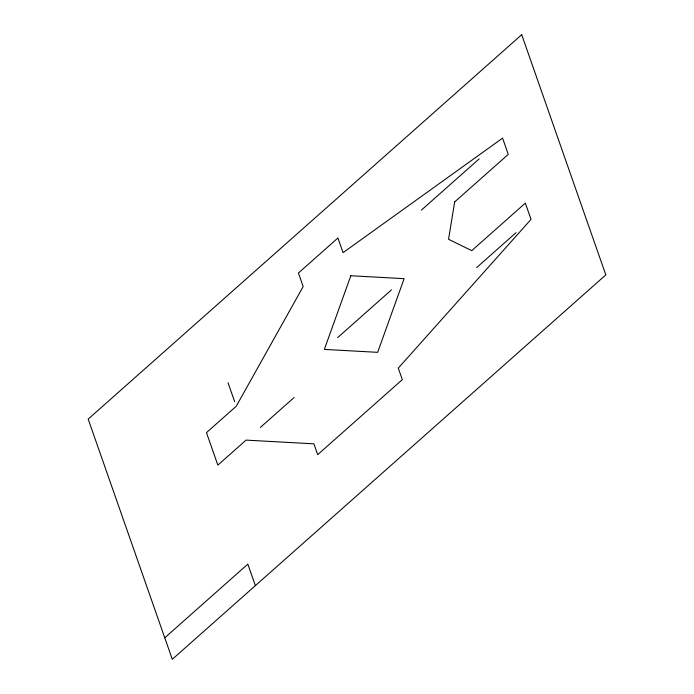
<?xml version="1.0" encoding="UTF-8"?>
<svg xmlns="http://www.w3.org/2000/svg" width="694" height="694" viewBox="0 0 694 694"><rect width="100%" height="100%" fill="white"/><g stroke="black" fill="none" stroke-linecap="round" stroke-linejoin="round"><path stroke-width="1.04" d="M421.362 210.152L479.155 158.9M337.622 337.64L391.477 289.884M260.354 427.443L294.091 397.532M476.683 267.563L516.006 232.698M164.764 637.795L247.836 564.135L255.366 585.641M228.031 382.758L234.676 401.722M454.674 201.911L448.55 239.274L471.738 250.655L525.332 203.134L531.023 219.382L398.287 368.132L402.32 379.635L317.696 454.674L313.905 443.839L246.066 440.117L217.855 465.127L206.474 432.631L236.246 406.233L303.183 286.553L298.437 273.011L337.926 237.999L343.062 252.651L502.577 138.141L508.268 154.389L454.674 201.911M350.826 275.744L324.341 349.412L377.649 352.335L404.125 278.667L350.826 275.744M521.706 34.7L88.181 419.107L172.294 659.3L605.819 274.893L521.706 34.7"/></g></svg>
